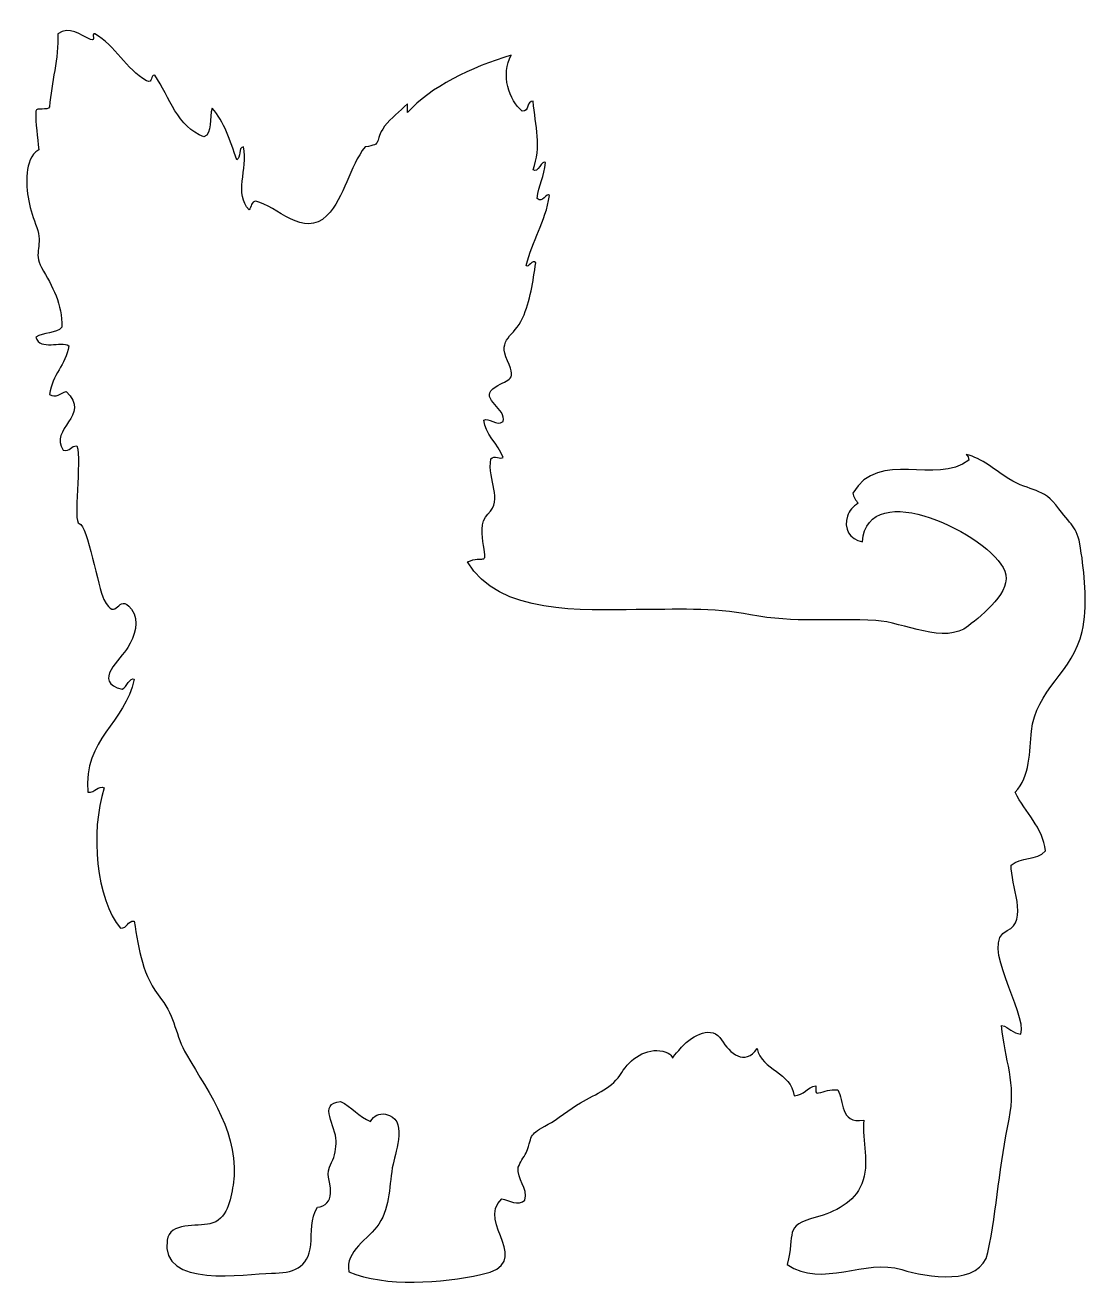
# Model space of a CAD drawing. Header units: centimetres. Extents: x -8.6 to 8.7, y -10.3 to 10.3.
import ezdxf

# ---------------------------------------------------------------- set-up
doc = ezdxf.new("R2010")
doc.units = ezdxf.units.CM
doc.header["$MEASUREMENT"] = 0
doc.layers.add('Layer 1', color=7, linetype='Continuous')

msp = doc.modelspace()

# ---------------------------------------------------------------- linework, layer by layer
at = {"layer": 'Layer 1'}
msp.add_open_spline([(6.67364, 3.28456), (6.93476, 3.22834), (7.1469, 3.02503), (7.36762, 2.8888), (7.36762, 2.8888), (7.72986, 2.6652), (7.91912, 2.76789), (8.18211, 2.40284), (8.18211, 2.40284), (8.41063, 2.08568), (8.48482, 2.13265), (8.54803, 1.68058), (8.54803, 1.68058), (8.60693, 1.2592), (8.65188, 0.8223), (8.5607, 0.40177), (8.5607, 0.40177), (8.42079, -0.24326), (7.8001, -0.55639), (7.73583, -1.21962), (7.73583, -1.21962), (7.70421, -1.54596), (7.7149, -1.95736), (7.47373, -2.21451), (7.47373, -2.21451), (7.63031, -2.55072), (7.92479, -2.77781), (7.96268, -3.16984), (7.96268, -3.16984), (7.82309, -3.33367), (7.5594, -3.25816), (7.40705, -3.40286), (7.40705, -3.40286), (7.39247, -3.7084), (7.69584, -4.31649), (7.34164, -4.46439), (7.34164, -4.46439), (6.87314, -4.66005), (7.67621, -5.81078), (7.56262, -6.15241), (7.56262, -6.15241), (7.42747, -6.13876), (7.37646, -6.03692), (7.25144, -6.0126), (7.25144, -6.0126), (7.29772, -6.57674), (7.50089, -6.94208), (7.37228, -7.53922), (7.37228, -7.53922), (7.21694, -8.26037), (7.17559, -8.99168), (7.02803, -9.70883), (7.02803, -9.70883), (6.91566, -10.25501), (6.0382, -10.11555), (5.62566, -9.98495), (5.62566, -9.98495), (5.03405, -9.7976), (4.33082, -10.29401), (3.76209, -9.90391), (3.76209, -9.90391), (3.90396, -9.3944), (3.68359, -9.27883), (4.23585, -9.13149), (4.23585, -9.13149), (4.53806, -9.05084), (4.85259, -8.89551), (4.97761, -8.58833), (4.97761, -8.58833), (5.11181, -8.25861), (4.97287, -7.89261), (5.00669, -7.55053), (5.00669, -7.55053), (4.60902, -7.61813), (4.69744, -7.2288), (4.58441, -7.06121), (4.58441, -7.06121), (4.44574, -7.04007), (4.3805, -7.09595), (4.27326, -7.1078), (4.27326, -7.1078), (4.19859, -7.13172), (4.23865, -7.03533), (4.22881, -6.9913), (4.22881, -6.9913), (4.08056, -7.01453), (4.03958, -7.15018), (3.87321, -7.15442), (3.87321, -7.15442), (3.83125, -6.77099), (3.34957, -6.7449), (3.27313, -6.38546), (3.27313, -6.38546), (3.07332, -6.68145), (2.82789, -6.45962), (2.69433, -6.24539), (2.69433, -6.24539), (2.54362, -6.00361), (2.23382, -6.15773), (2.04277, -6.36543), (2.04277, -6.36543), (1.76514, -6.66727), (2.02586, -6.50375), (1.73961, -6.43208), (1.73961, -6.43208), (1.47656, -6.36615), (1.19666, -6.56133), (1.06958, -6.77808), (1.06958, -6.77808), (0.92321, -7.02771), (0.6617, -7.11733), (0.39674, -7.27042), (0.39674, -7.27042), (0.22907, -7.36726), (0.0045, -7.55477), (-0.12732, -7.62044), (-0.12732, -7.62044), (-0.44331, -7.79628), (-0.37624, -7.76599), (-0.48289, -8.08645), (-0.48289, -8.08645), (-0.53448, -8.16003), (-0.57893, -8.23771), (-0.61624, -8.31947), (-0.61624, -8.31947), (-0.64085, -8.51389), (-0.45307, -8.65925), (-0.50511, -8.85541), (-0.50511, -8.85541), (-0.61176, -8.95487), (-0.76959, -8.86218), (-0.88294, -8.8321), (-0.88294, -8.8321), (-1.31199, -9.22397), (-0.31401, -9.88131), (-1.22134, -10.06778), (-1.22134, -10.06778), (-1.85216, -10.19743), (-2.77309, -10.2782), (-3.37216, -10.02047), (-3.37216, -10.02047), (-3.43444, -9.67847), (-3.04402, -9.49056), (-2.88347, -9.24598), (-2.88347, -9.24598), (-2.68588, -8.94494), (-2.7216, -8.60365), (-2.65093, -8.26662), (-2.65093, -8.26662), (-2.60386, -8.04223), (-2.40492, -7.52624), (-2.77198, -7.45615), (-2.77198, -7.45615), (-2.88072, -7.43662), (-2.96224, -7.47584), (-3.01656, -7.57381), (-3.01656, -7.57381), (-3.20285, -7.49859), (-3.32702, -7.33521), (-3.50551, -7.24761), (-3.50551, -7.24761), (-3.88257, -7.28095), (-3.57644, -7.65806), (-3.57647, -7.88854), (-3.57647, -7.88854), (-3.57393, -8.01287), (-3.59909, -8.13119), (-3.65198, -8.24345), (-3.65198, -8.24345), (-3.76808, -8.46578), (-3.66378, -8.49443), (-3.66709, -8.74378), (-3.66709, -8.74378), (-3.67542, -8.87438), (-3.74752, -8.95042), (-3.88333, -8.9719), (-3.88333, -8.9719), (-3.99374, -9.15422), (-3.97165, -9.37867), (-3.99067, -9.58055), (-3.99067, -9.58055), (-4.02702, -9.96592), (-4.28645, -10.04214), (-4.62927, -10.04648), (-4.62927, -10.04648), (-5.06004, -10.05196), (-6.43936, -10.29728), (-6.32811, -9.50784), (-6.32811, -9.50784), (-6.28564, -9.20648), (-5.83625, -9.28755), (-5.63117, -9.24085), (-5.63117, -9.24085), (-5.35214, -9.17735), (-5.29271, -8.85379), (-5.25488, -8.6108), (-5.25488, -8.6108), (-5.12997, -7.80848), (-5.63575, -7.12829), (-6.0136, -6.48284), (-6.0136, -6.48284), (-6.18661, -6.1873), (-6.2027, -5.86263), (-6.42005, -5.58641), (-6.42005, -5.58641), (-6.73059, -5.19176), (-6.78925, -4.79546), (-6.86151, -4.31167), (-6.86151, -4.31167), (-6.9811, -4.30281), (-6.96893, -4.43208), (-7.08376, -4.42817), (-7.08376, -4.42817), (-7.48159, -3.96613), (-7.58422, -2.85996), (-7.35046, -2.14466), (-7.35046, -2.14466), (-7.45222, -2.09129), (-7.49371, -2.22197), (-7.61716, -2.21456), (-7.61716, -2.21456), (-7.69273, -1.34924), (-7.0097, -1.08175), (-6.86151, -0.37377), (-6.86151, -0.37377), (-6.93316, -0.33064), (-6.98335, -0.5094), (-7.06154, -0.53689), (-7.06154, -0.53689), (-7.55147, -0.41976), (-7.07858, -0.04146), (-6.96542, 0.14489), (-6.96542, 0.14489), (-6.86017, 0.31819), (-6.76746, 0.57926), (-6.90864, 0.76629), (-6.90864, 0.76629), (-7.13854, 1.07088), (-7.13534, 0.51105), (-7.35568, 0.92562), (-7.35568, 0.92562), (-7.44717, 1.09781), (-7.62193, 2.14011), (-7.75684, 2.15943), (-7.75684, 2.15943), (-7.86818, 2.17536), (-7.71578, 3.18731), (-7.79499, 3.4243), (-7.79499, 3.4243), (-7.90011, 3.43353), (-7.89635, 3.32863), (-8.01724, 3.3544), (-8.01724, 3.3544), (-8.26698, 3.70397), (-7.54853, 3.91458), (-7.97279, 4.30973), (-7.97279, 4.30973), (-8.04899, 4.28676), (-8.14702, 4.19506), (-8.23949, 4.26314), (-8.23949, 4.26314), (-8.19909, 4.59358), (-7.97641, 4.73296), (-7.92834, 5.05538), (-7.92834, 5.05538), (-8.05087, 5.14047), (-8.39276, 4.96746), (-8.46174, 5.19519), (-8.46174, 5.19519), (-8.34961, 5.27954), (-8.12493, 5.24594), (-8.03946, 5.35831), (-8.03946, 5.35831), (-8.0321, 5.73185), (-8.19075, 6.0189), (-8.37122, 6.33089), (-8.37122, 6.33089), (-8.51068, 6.57198), (-8.33873, 6.69948), (-8.44903, 6.9828), (-8.44903, 6.9828), (-8.55594, 7.25784), (-8.63544, 7.572), (-8.60671, 7.86924), (-8.60671, 7.86924), (-8.59298, 8.01127), (-8.54591, 8.16682), (-8.41714, 8.2477), (-8.41714, 8.2477), (-8.43034, 8.45857), (-8.47315, 8.66434), (-8.46159, 8.87683), (-8.46159, 8.87683), (-8.46569, 8.94237), (-8.26974, 8.87686), (-8.23934, 8.94673), (-8.23934, 8.94673), (-8.21455, 9.34466), (-8.088, 9.734), (-8.10599, 10.13511), (-8.10599, 10.13511), (-7.91057, 10.27351), (-7.74669, 10.11328), (-7.57259, 10.04192), (-7.57259, 10.04192), (-7.48364, 10.00395), (-7.56468, 10.14251), (-7.50591, 10.13511), (-7.50591, 10.13511), (-7.16751, 9.93845), (-6.99833, 9.56432), (-6.66136, 9.36618), (-6.66136, 9.36618), (-6.54859, 9.32562), (-6.60966, 9.4673), (-6.52801, 9.45937), (-6.52801, 9.45937), (-6.28589, 9.09962), (-6.16204, 8.61588), (-5.72791, 8.45742), (-5.72791, 8.45742), (-5.58657, 8.51118), (-5.64229, 8.77156), (-5.59456, 8.92346), (-5.59456, 8.92346), (-5.39991, 8.70814), (-5.3019, 8.39144), (-5.19451, 8.0846), (-5.19451, 8.0846), (-5.11836, 8.11352), (-5.18051, 8.2874), (-5.08338, 8.29431), (-5.08338, 8.29431), (-5.01583, 7.92778), (-5.23771, 7.51855), (-4.99448, 7.26905), (-4.99448, 7.26905), (-4.95474, 7.31281), (-4.95985, 7.40359), (-4.88335, 7.40886), (-4.88335, 7.40886), (-4.54905, 7.33811), (-4.10124, 6.79799), (-3.73014, 7.17383), (-3.73014, 7.17383), (-3.43061, 7.47717), (-3.3634, 7.97205), (-3.10535, 8.29431), (-3.10535, 8.29431), (-2.7988, 8.33527), (-2.97454, 8.37718), (-2.78867, 8.62869), (-2.78867, 8.62869), (-2.68434, 8.76987), (-2.53962, 8.87078), (-2.41637, 8.99334), (-2.41637, 8.99334), (-2.41637, 8.94672), (-2.41637, 8.90013), (-2.41637, 8.85353), (-2.41637, 8.85353), (-2.04124, 9.26803), (-1.38632, 9.59108), (-0.72727, 9.78558), (-0.72727, 9.78558), (-0.90465, 9.48139), (-0.76259, 9.04128), (-0.54947, 8.87684), (-0.54947, 8.87684), (-0.4316, 8.86975), (-0.48242, 9.03956), (-0.37167, 9.03996), (-0.37167, 9.03996), (-0.33317, 8.6271), (-0.23501, 8.29672), (-0.37167, 7.92151), (-0.37167, 7.92151), (-0.30036, 7.84841), (-0.22562, 8.09296), (-0.17164, 8.03801), (-0.17164, 8.03801), (-0.18958, 7.81605), (-0.28247, 7.67267), (-0.30499, 7.45548), (-0.30499, 7.45548), (-0.22911, 7.35499), (-0.14923, 7.56944), (-0.10496, 7.50207), (-0.10496, 7.50207), (-0.17267, 7.06045), (-0.38941, 6.77507), (-0.48276, 6.36031), (-0.48276, 6.36031), (-0.4526, 6.30551), (-0.38243, 6.48289), (-0.32718, 6.4069), (-0.32718, 6.4069), (-0.37705, 6.10451), (-0.41645, 5.7865), (-0.54271, 5.5039), (-0.54271, 5.5039), (-0.67683, 5.2037), (-0.96006, 5.17518), (-0.78928, 4.81225), (-0.78928, 4.81225), (-0.61444, 4.44072), (-0.80889, 4.53333), (-1.02817, 4.35325), (-1.02817, 4.35325), (-1.23245, 4.1855), (-0.79753, 4.02575), (-0.86058, 3.82046), (-0.86058, 3.82046), (-0.9644, 3.73616), (-1.09836, 3.8961), (-1.17173, 3.84377), (-1.17173, 3.84377), (-1.16787, 3.63015), (-0.93538, 3.45481), (-0.86058, 3.23793), (-0.86058, 3.23793), (-0.89011, 3.19867), (-1.0092, 3.27682), (-1.06061, 3.21465), (-1.06061, 3.21465), (-1.12054, 2.85119), (-0.85037, 2.5656), (-1.10845, 2.31491), (-1.10845, 2.31491), (-1.23553, 2.19146), (-1.20857, 1.95799), (-1.17957, 1.80598), (-1.17957, 1.80598), (-1.11173, 1.45022), (-1.18992, 1.65951), (-1.43844, 1.53698), (-1.43844, 1.53698), (-0.93663, 0.6642), (0.45304, 0.7558), (1.30521, 0.75905), (1.30521, 0.75905), (1.92465, 0.7614), (2.55497, 0.7958), (3.16624, 0.67621), (3.16624, 0.67621), (3.88662, 0.53527), (4.49379, 0.62028), (5.20684, 0.58165), (5.20684, 0.58165), (5.64121, 0.5581), (6.33375, 0.18202), (6.71285, 0.4946), (6.71285, 0.4946), (6.93618, 0.67878), (7.43551, 1.05628), (7.30253, 1.38794), (7.30253, 1.38794), (7.06845, 1.97177), (5.07241, 2.95581), (4.98459, 1.86321), (4.98459, 1.86321), (4.77845, 1.8956), (4.67593, 2.08718), (4.74125, 2.27977), (4.74125, 2.27977), (4.77326, 2.37285), (4.83219, 2.44371), (4.91794, 2.49236), (4.91794, 2.49236), (4.87375, 2.53869), (4.84412, 2.59306), (4.82904, 2.65548), (4.82904, 2.65548), (5.25642, 3.38139), (6.18731, 2.7796), (6.71817, 3.19139), (6.71817, 3.19139), (6.71502, 3.23474), (6.70346, 3.26922), (6.67364, 3.28456)], degree=3, knots=[0, 0, 0, 0, 0.00826446, 0.00826446, 0.00826446, 0.00826446, 0.01652893, 0.01652893, 0.01652893, 0.01652893, 0.02479339, 0.02479339, 0.02479339, 0.02479339, 0.03305785, 0.03305785, 0.03305785, 0.03305785, 0.04132231, 0.04132231, 0.04132231, 0.04132231, 0.04958678, 0.04958678, 0.04958678, 0.04958678, 0.05785124, 0.05785124, 0.05785124, 0.05785124, 0.0661157, 0.0661157, 0.0661157, 0.0661157, 0.07438017, 0.07438017, 0.07438017, 0.07438017, 0.08264463, 0.08264463, 0.08264463, 0.08264463, 0.09090909, 0.09090909, 0.09090909, 0.09090909, 0.09917355, 0.09917355, 0.09917355, 0.09917355, 0.10743802, 0.10743802, 0.10743802, 0.10743802, 0.11570248, 0.11570248, 0.11570248, 0.11570248, 0.12396694, 0.12396694, 0.12396694, 0.12396694, 0.1322314, 0.1322314, 0.1322314, 0.1322314, 0.14049587, 0.14049587, 0.14049587, 0.14049587, 0.14876033, 0.14876033, 0.14876033, 0.14876033, 0.15702479, 0.15702479, 0.15702479, 0.15702479, 0.16528926, 0.16528926, 0.16528926, 0.16528926, 0.17355372, 0.17355372, 0.17355372, 0.17355372, 0.18181818, 0.18181818, 0.18181818, 0.18181818, 0.19008264, 0.19008264, 0.19008264, 0.19008264, 0.19834711, 0.19834711, 0.19834711, 0.19834711, 0.20661157, 0.20661157, 0.20661157, 0.20661157, 0.21487603, 0.21487603, 0.21487603, 0.21487603, 0.2231405, 0.2231405, 0.2231405, 0.2231405, 0.23140496, 0.23140496, 0.23140496, 0.23140496, 0.23966942, 0.23966942, 0.23966942, 0.23966942, 0.24793388, 0.24793388, 0.24793388, 0.24793388, 0.25619835, 0.25619835, 0.25619835, 0.25619835, 0.26446281, 0.26446281, 0.26446281, 0.26446281, 0.27272727, 0.27272727, 0.27272727, 0.27272727, 0.28099174, 0.28099174, 0.28099174, 0.28099174, 0.2892562, 0.2892562, 0.2892562, 0.2892562, 0.29752066, 0.29752066, 0.29752066, 0.29752066, 0.30578512, 0.30578512, 0.30578512, 0.30578512, 0.31404959, 0.31404959, 0.31404959, 0.31404959, 0.32231405, 0.32231405, 0.32231405, 0.32231405, 0.33057851, 0.33057851, 0.33057851, 0.33057851, 0.33884298, 0.33884298, 0.33884298, 0.33884298, 0.34710744, 0.34710744, 0.34710744, 0.34710744, 0.3553719, 0.3553719, 0.3553719, 0.3553719, 0.36363636, 0.36363636, 0.36363636, 0.36363636, 0.37190083, 0.37190083, 0.37190083, 0.37190083, 0.38016529, 0.38016529, 0.38016529, 0.38016529, 0.38842975, 0.38842975, 0.38842975, 0.38842975, 0.39669421, 0.39669421, 0.39669421, 0.39669421, 0.40495868, 0.40495868, 0.40495868, 0.40495868, 0.41322314, 0.41322314, 0.41322314, 0.41322314, 0.4214876, 0.4214876, 0.4214876, 0.4214876, 0.42975207, 0.42975207, 0.42975207, 0.42975207, 0.43801653, 0.43801653, 0.43801653, 0.43801653, 0.44628099, 0.44628099, 0.44628099, 0.44628099, 0.45454545, 0.45454545, 0.45454545, 0.45454545, 0.46280992, 0.46280992, 0.46280992, 0.46280992, 0.47107438, 0.47107438, 0.47107438, 0.47107438, 0.47933884, 0.47933884, 0.47933884, 0.47933884, 0.48760331, 0.48760331, 0.48760331, 0.48760331, 0.49586777, 0.49586777, 0.49586777, 0.49586777, 0.50413223, 0.50413223, 0.50413223, 0.50413223, 0.51239669, 0.51239669, 0.51239669, 0.51239669, 0.52066116, 0.52066116, 0.52066116, 0.52066116, 0.52892562, 0.52892562, 0.52892562, 0.52892562, 0.53719008, 0.53719008, 0.53719008, 0.53719008, 0.54545455, 0.54545455, 0.54545455, 0.54545455, 0.55371901, 0.55371901, 0.55371901, 0.55371901, 0.56198347, 0.56198347, 0.56198347, 0.56198347, 0.57024793, 0.57024793, 0.57024793, 0.57024793, 0.5785124, 0.5785124, 0.5785124, 0.5785124, 0.58677686, 0.58677686, 0.58677686, 0.58677686, 0.59504132, 0.59504132, 0.59504132, 0.59504132, 0.60330579, 0.60330579, 0.60330579, 0.60330579, 0.61157025, 0.61157025, 0.61157025, 0.61157025, 0.61983471, 0.61983471, 0.61983471, 0.61983471, 0.62809917, 0.62809917, 0.62809917, 0.62809917, 0.63636364, 0.63636364, 0.63636364, 0.63636364, 0.6446281, 0.6446281, 0.6446281, 0.6446281, 0.65289256, 0.65289256, 0.65289256, 0.65289256, 0.66115702, 0.66115702, 0.66115702, 0.66115702, 0.66942149, 0.66942149, 0.66942149, 0.66942149, 0.67768595, 0.67768595, 0.67768595, 0.67768595, 0.68595041, 0.68595041, 0.68595041, 0.68595041, 0.69421488, 0.69421488, 0.69421488, 0.69421488, 0.70247934, 0.70247934, 0.70247934, 0.70247934, 0.7107438, 0.7107438, 0.7107438, 0.7107438, 0.71900826, 0.71900826, 0.71900826, 0.71900826, 0.72727273, 0.72727273, 0.72727273, 0.72727273, 0.73553719, 0.73553719, 0.73553719, 0.73553719, 0.74380165, 0.74380165, 0.74380165, 0.74380165, 0.75206612, 0.75206612, 0.75206612, 0.75206612, 0.76033058, 0.76033058, 0.76033058, 0.76033058, 0.76859504, 0.76859504, 0.76859504, 0.76859504, 0.7768595, 0.7768595, 0.7768595, 0.7768595, 0.78512397, 0.78512397, 0.78512397, 0.78512397, 0.79338843, 0.79338843, 0.79338843, 0.79338843, 0.80165289, 0.80165289, 0.80165289, 0.80165289, 0.80991736, 0.80991736, 0.80991736, 0.80991736, 0.81818182, 0.81818182, 0.81818182, 0.81818182, 0.82644628, 0.82644628, 0.82644628, 0.82644628, 0.83471074, 0.83471074, 0.83471074, 0.83471074, 0.84297521, 0.84297521, 0.84297521, 0.84297521, 0.85123967, 0.85123967, 0.85123967, 0.85123967, 0.85950413, 0.85950413, 0.85950413, 0.85950413, 0.8677686, 0.8677686, 0.8677686, 0.8677686, 0.87603306, 0.87603306, 0.87603306, 0.87603306, 0.88429752, 0.88429752, 0.88429752, 0.88429752, 0.89256198, 0.89256198, 0.89256198, 0.89256198, 0.90082645, 0.90082645, 0.90082645, 0.90082645, 0.90909091, 0.90909091, 0.90909091, 0.90909091, 0.91735537, 0.91735537, 0.91735537, 0.91735537, 0.92561983, 0.92561983, 0.92561983, 0.92561983, 0.9338843, 0.9338843, 0.9338843, 0.9338843, 0.94214876, 0.94214876, 0.94214876, 0.94214876, 0.95041322, 0.95041322, 0.95041322, 0.95041322, 0.95867769, 0.95867769, 0.95867769, 0.95867769, 0.96694215, 0.96694215, 0.96694215, 0.96694215, 0.97520661, 0.97520661, 0.97520661, 0.97520661, 0.98347107, 0.98347107, 0.98347107, 0.98347107, 1, 1, 1, 1], dxfattribs=at)

doc.saveas('drawing.dxf')
